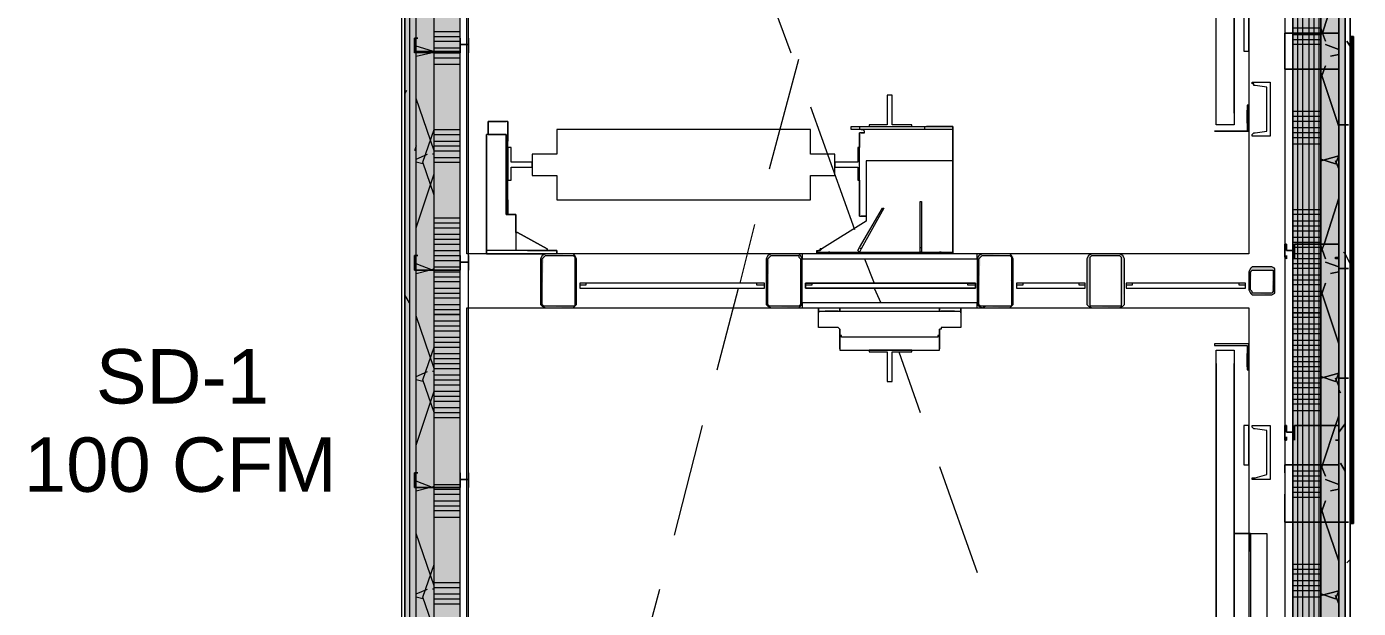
# Model space of a CAD drawing. Header units: metres. Extents: x 29 to 268, y -7 to 151.
# Drawn here: x 56.523 to 60.254, y 27.35 to 28.981 of the extents above; entities that cross this region are included whole.
import ezdxf

# ---------------------------------------------------------------- set-up
doc = ezdxf.new("R2010")
doc.units = ezdxf.units.M
doc.layers.add('PDF2_Geometry', color=7, linetype='Continuous', true_color=0xaaaaaa)
doc.layers.add('PDF2_Solid Fills', color=7, linetype='Continuous', true_color=0xffffff)
doc.layers.add('PDF2_Text', color=7, linetype='Continuous')
doc.styles.add('PDF Helvetica', font='')
doc.styles.get('PDF Helvetica').set_extended_font_data('Helvetica')

msp = doc.modelspace()

# ---------------------------------------------------------------- hatches: boundary and pattern name
at = {"layer": 'PDF2_Solid Fills', "lineweight": 0, "transparency": 33554559}
msp.add_hatch(color=256, dxfattribs=at).paths.add_polyline_path([(60.2038, 31.6712), (60.1992, 31.5704), (60.1992, 25.1674), (60.2175, 25.1674), (60.2175, 33.8987), (60.1992, 33.8987), (60.1992, 31.6712)])
msp.add_hatch(color=256, dxfattribs=at).paths.add_polyline_path([(60.2038, 31.6712), (60.1992, 31.5704), (60.1992, 25.1674), (60.2175, 25.1674), (60.2175, 33.8987), (60.1992, 33.8987), (60.1992, 31.6712)])
h = msp.add_hatch(color=256, dxfattribs=at)
h.paths.add_polyline_path([(60.1488, 26.2537), (60.1992, 26.2537), (60.1992, 33.8483), (60.1488, 33.8483)])
h.paths.add_polyline_path([(60.1992, 26.2491), (60.1488, 26.2491), (60.1488, 25.1812), (60.1992, 25.1812)])
h = msp.add_hatch(color=256, dxfattribs=at)
h.paths.add_polyline_path([(60.1488, 26.2537), (60.1992, 26.2537), (60.1992, 33.8483), (60.1488, 33.8483)])
h.paths.add_polyline_path([(60.1992, 26.2491), (60.1488, 26.2491), (60.1488, 25.1812), (60.1992, 25.1812)])
h = msp.add_hatch(color=256, dxfattribs=at)
h.paths.add_polyline_path([(60.0709, 30.507), (60.0755, 30.507), (60.0755, 30.31), (60.1488, 30.31), (60.1488, 33.775), (60.0709, 33.775), (60.0709, 33.7475), (60.0755, 33.7475), (60.0709, 33.1241)])
h.paths.add_polyline_path([(60.1488, 26.35), (60.0709, 26.35), (60.0709, 26.2537), (60.1488, 26.2537)])
h.paths.add_polyline_path([(60.1488, 26.2491), (60.0709, 26.2491), (60.0709, 25.2317), (60.1488, 25.2317)])
h.paths.add_polyline_path([(60.0709, 26.3545), (60.1488, 26.3545), (60.1488, 30.3054), (60.0709, 30.3054), (60.0709, 28.8616), (60.0755, 28.8616), (60.0709, 27.7524)])
h = msp.add_hatch(color=256, dxfattribs=at)
h.paths.add_polyline_path([(60.0709, 30.31), (60.1488, 30.31), (60.1488, 33.775), (60.0709, 33.775), (60.0709, 33.7475), (60.0755, 33.7475), (60.0709, 33.1241)])
h.paths.add_polyline_path([(60.1488, 26.2491), (60.0709, 26.2491), (60.0709, 25.2317), (60.1488, 25.2317)])
h.paths.add_polyline_path([(60.1488, 26.35), (60.0709, 26.35), (60.0709, 26.2537), (60.1488, 26.2537)])
h.paths.add_polyline_path([(60.1488, 30.3054), (60.0709, 30.3054), (60.0709, 26.3545), (60.1488, 26.3545)])
h = msp.add_hatch(color=256, dxfattribs=at)
h.paths.add_polyline_path([(57.6646, 25.3186), (57.7379, 25.3186), (57.7379, 30.9883), (57.6646, 30.9883)])
h.paths.add_polyline_path([(57.7379, 25.3141), (57.6646, 25.3141), (57.6646, 25.3049), (57.7379, 25.3049)])
h = msp.add_hatch(color=256, dxfattribs=at)
h.paths.add_polyline_path([(57.6141, 29.5216), (57.6645, 29.5216), (57.6645, 30.915), (57.6141, 30.915)])
h.paths.add_polyline_path([(57.6645, 25.3141), (57.6141, 25.3141), (57.6141, 25.2316), (57.6645, 25.2316)])
h.paths.add_polyline_path([(57.6141, 25.3186), (57.6645, 25.3186), (57.6645, 28.9074), (57.6141, 28.9074)])
h.paths.add_polyline_path([(57.6141, 28.912), (57.6645, 28.912), (57.6645, 29.517), (57.6141, 29.517)])
h = msp.add_hatch(color=256, dxfattribs=at)
h.paths.add_polyline_path([(57.6141, 27.2437), (57.6141, 30.8646), (57.5959, 30.8646), (57.5959, 27.2437)])
h.paths.add_polyline_path([(57.6095, 27.12), (57.5959, 27.12), (57.5959, 25.3049), (57.6141, 25.3049), (57.6141, 27.0787), (57.6095, 27.0787)])
h = msp.add_hatch(color=256, dxfattribs=at)
h.paths.add_polyline_path([(57.5821, 27.262), (57.5958, 27.262), (57.5958, 30.8462), (57.5821, 30.8462)])
h.paths.add_polyline_path([(57.5958, 27.12), (57.5821, 27.12), (57.5821, 25.3049), (57.5958, 25.3049)])
h = msp.add_hatch(color=256, dxfattribs=at)
h.paths.add_polyline_path([(57.9671, 28.2016), (57.9717, 28.197), (57.9717, 28.2016)])
h.paths.add_polyline_path([(58.0587, 28.3391), (58.0587, 28.2016), (58.0633, 28.3391)])
h.paths.add_polyline_path([(57.9763, 28.197), (58.0541, 28.1924), (58.0541, 28.197)])
h.paths.add_polyline_path([(57.9717, 28.3391), (58.0587, 28.3437), (57.9671, 28.3437), (57.9625, 28.3345), (57.9625, 28.2016), (57.9671, 28.2062)])
h = msp.add_hatch(color=256, dxfattribs=at)
h.paths.add_polyline_path([(58.6087, 28.197), (58.6867, 28.1924), (58.6867, 28.197)])
h.paths.add_polyline_path([(58.5996, 28.2016), (58.6041, 28.197), (58.6041, 28.2016)])
h.paths.add_polyline_path([(58.6913, 28.2016), (58.6867, 28.2016), (58.6913, 28.197)])
h.paths.add_polyline_path([(58.595, 28.2016), (58.5996, 28.2062), (58.6041, 28.3391), (58.6867, 28.3391), (58.6913, 28.3345), (58.6913, 28.2016), (58.6958, 28.3373), (58.6958, 28.3391), (58.6913, 28.3437), (58.5996, 28.3437), (58.595, 28.3345)])
h = msp.add_hatch(color=256, dxfattribs=at)
h.paths.add_polyline_path([(59.1909, 28.2016), (59.1955, 28.197), (59.1955, 28.2016)])
h.paths.add_polyline_path([(59.2825, 28.3391), (59.2825, 28.2016), (59.2871, 28.3391)])
h.paths.add_polyline_path([(59.2, 28.197), (59.2779, 28.1924), (59.2779, 28.197)])
h.paths.add_polyline_path([(59.1955, 28.3391), (59.2825, 28.3437), (59.1909, 28.3437), (59.1863, 28.3345), (59.1863, 28.2016), (59.1909, 28.2062)])
h = msp.add_hatch(color=256, dxfattribs=at)
h.paths.add_polyline_path([(59.5071, 28.197), (59.585, 28.1924), (59.585, 28.197)])
h.paths.add_polyline_path([(59.5987, 28.3391), (59.5942, 28.3437), (59.4979, 28.3437), (59.4933, 28.3345), (59.4933, 28.2016), (59.4979, 28.2016), (59.5025, 28.197), (59.5025, 28.3391), (59.5896, 28.3391), (59.5896, 28.197), (59.5942, 28.2016)])
h = msp.add_hatch(color=256, dxfattribs=at)
h.paths.add_polyline_path([(59.9517, 28.2428), (59.9517, 28.2337), (59.9563, 28.2428)])
h.paths.add_polyline_path([(60.0113, 28.2383), (60.0204, 28.2337), (60.0204, 28.307), (59.9517, 28.307), (59.9471, 28.2978), (59.9471, 28.2428), (59.9517, 28.2474), (59.9563, 28.2978), (60.0159, 28.2978)])
h.paths.add_polyline_path([(59.9563, 28.2337), (60.011, 28.2291), (60.0113, 28.2291), (60.0113, 28.2337)])

# ---------------------------------------------------------------- linework, layer by layer
at = {"layer": 'PDF2_Geometry', "lineweight": 0}
for points in [[(60.2313, 33.7475), (60.2313, 33.9125), (60.2313, 33.9308), (56.7525, 33.9308), (56.7525, 33.9125), (56.7525, 33.8667), (56.7525, 33.7613), (56.3171, 33.7613), (56.7525, 33.7613), (56.7525, 33.7475), (56.3171, 33.7475), (56.7525, 33.7475), (56.7525, 33.9125), (56.7525, 33.9308), (56.7525, 33.9125), (56.7525, 33.7475), (56.7525, 31.0158), (56.7525, 30.8462), (56.7525, 30.8325), (56.7525, 33.6054), (56.7525, 30.8325), (56.7433, 30.8233), (57.5729, 30.8233), (57.5729, 27.2758)], [(60.2175, 33.8987), (60.2175, 25.1674), (60.1992, 25.1674), (60.1992, 28.8616), (60.1992, 25.1812), (60.1488, 25.1812), (60.1488, 25.6578), (60.1488, 26.2491)], [(60.0433, 33.7475), (60.0479, 33.7475), (60.0479, 25.3324), (57.7609, 25.3324), (57.7609, 31.0158), (57.7379, 31.0158), (57.5821, 31.0158), (56.9358, 31.0158), (56.9358, 33.7475)], [(57.5959, 25.1674), (57.6141, 25.1674), (60.0479, 25.1674), (60.1992, 25.1674), (60.2175, 25.1674), (60.2175, 33.7475)], [(60.0479, 33.7475), (60.0479, 25.3324), (57.7609, 25.3324), (57.7379, 25.3324), (57.7379, 25.3186), (57.7379, 25.3324), (57.7379, 30.9883)], [(60.4559, 25.6258), (60.4559, 26.0291), (60.4559, 26.0382), (60.3642, 26.0382), (60.3551, 26.0382), (60.3551, 25.9328), (60.3642, 25.9328), (60.3642, 25.9191), (60.2313, 25.9191), (60.2313, 25.1491), (60.2359, 25.1491), (60.2359, 25.9191), (60.2359, 25.1491), (60.2404, 25.1491), (60.2313, 25.1491), (60.2313, 33.7475)], [(60.1992, 28.9396), (60.1992, 30.2046), (60.1992, 30.507), (60.1992, 31.5704), (60.1992, 31.6712), (60.1992, 33.0233)], [(60.0709, 26.2491), (60.0709, 25.2316), (60.1488, 25.2316), (60.1488, 25.6578), (60.1488, 26.2491), (60.1488, 25.6578), (60.1488, 25.2316), (60.0709, 25.2316), (60.0479, 25.2316), (57.6646, 25.2316), (57.6646, 25.3049), (57.6646, 25.3186), (57.6646, 25.3324), (57.6646, 30.915), (57.6141, 30.915), (57.6095, 30.915), (57.5821, 30.915), (56.835, 30.915), (56.835, 30.9883), (56.835, 31.0112)], [(57.5959, 30.8462), (57.5959, 27.262), (57.5821, 27.262), (56.7708, 27.262), (56.6196, 27.262), (56.6058, 27.262), (56.6058, 25.3324), (56.6058, 25.1812), (56.6058, 25.1674), (57.5821, 25.1674)], [(60.1488, 30.4704), (60.1488, 30.3054), (60.1488, 30.2046), (60.1488, 29.4942), (60.1488, 28.9624), (60.1488, 28.8616), (60.1488, 28.3712), (60.1488, 27.8624), (60.1488, 27.7524), (60.1488, 27.592), (60.1488, 26.8816), (60.1488, 26.3545)], [(60.0709, 30.3054), (60.0709, 30.2046), (60.0709, 28.9624), (60.0709, 28.8616), (60.0709, 27.7524), (60.0709, 27.592), (60.0709, 26.3545)], [(59.9059, 28.7379), (59.9059, 29.2146), (59.9059, 29.5308), (59.9059, 30.0946), (59.9059, 29.5308), (59.9059, 28.7058), (59.8555, 28.7058), (59.8555, 29.5308), (59.8555, 29.2146)], [(57.6141, 28.912), (57.6141, 29.517)], [(59.8555, 28.7379), (59.8555, 29.5308), (59.8555, 29.2329), (59.8555, 29.5308), (59.8555, 29.2283)], [(58.5537, 29.2054), (58.6637, 28.9074)], [(59.9471, 29.0266), (59.9471, 28.912), (59.9471, 29.0266), (59.9425, 29.0266), (59.9333, 29.0266), (59.9333, 28.912), (59.9425, 28.912), (59.9471, 28.912)], [(59.9471, 29.0037), (59.9471, 29.0083), (59.9471, 29.0037), (59.9471, 28.9716), (59.9471, 28.967), (59.9471, 28.9716)], [(59.9471, 28.9533), (59.9471, 28.9579), (59.9471, 28.9533), (59.9471, 28.9212)], [(60.0938, 28.9624), (60.0938, 28.9624)], [(57.6187, 28.9487), (57.6187, 28.9487)], [(57.7379, 28.9487), (57.7379, 28.9487)], [(57.7609, 28.9487), (57.7609, 28.9487)], [(57.7609, 28.9487), (57.7609, 28.9487)], [(57.7609, 28.9442), (57.7609, 28.9442)], [(57.7609, 28.9304), (57.7609, 28.9304)], [(57.7609, 28.9304), (57.7609, 28.9304)], [(60.1992, 28.9396), (60.1992, 28.9396)], [(60.1992, 28.9396), (60.1992, 28.8616)], [(60.1992, 28.9396), (60.1992, 28.9396)], [(60.1992, 28.8616), (60.1992, 28.9396)], [(60.2313, 28.9533), (60.2359, 28.9533)], [(60.2313, 28.9533), (60.2404, 28.9533), (60.2359, 28.9533)], [(60.2313, 27.5874), (60.2313, 28.9533)], [(60.2313, 28.9533), (60.2313, 27.5874)], [(57.6095, 28.912), (57.6095, 28.912)], [(57.6141, 27.2437), (57.6141, 27.6883), (57.6141, 28.2978), (57.6141, 28.9074)], [(57.7379, 28.912), (57.7379, 28.912)], [(57.7609, 28.912), (57.7609, 28.9074), (57.7609, 28.912)], [(57.7609, 28.912), (57.7609, 28.912)], [(58.6041, 28.582), (58.6867, 28.8891)], [(60.0479, 28.9166), (60.0479, 28.9166)], [(60.0479, 28.8845), (60.0479, 28.8845)], [(60.0479, 28.8845), (60.0479, 28.8616)], [(60.0479, 28.8845), (60.0479, 28.8845)], [(60.0479, 28.8616), (60.0479, 28.8845)], [(60.1992, 28.8616), (60.0479, 28.8616)], [(60.0479, 28.8616), (60.1992, 28.8616)], [(60.1992, 28.8616), (60.1992, 25.1812)], [(58.7187, 28.7562), (58.8425, 28.4124)], [(57.8937, 28.4033), (57.8937, 28.4537), (57.8709, 28.4537), (57.8709, 28.715), (57.8663, 28.715), (57.8617, 28.715), (57.8571, 28.715), (57.8159, 28.715), (57.8159, 28.6783), (57.8159, 28.715), (57.8571, 28.715), (57.8617, 28.715), (57.8663, 28.715)], [(57.8709, 28.715), (57.8709, 28.66)], [(58.87, 28.6829), (58.87, 28.6874), (58.8654, 28.692), (58.8609, 28.692), (58.8563, 28.692), (58.8333, 28.692), (58.8333, 28.7012), (58.8563, 28.7012), (58.8563, 28.692)], [(59.0396, 28.692), (59.0396, 28.7012), (59.1175, 28.7012), (59.1175, 28.6966), (59.1175, 28.6874), (59.1175, 28.4491), (59.1175, 28.6874), (59.1175, 28.692), (59.1037, 28.692), (59.0442, 28.692), (58.9846, 28.692), (58.925, 28.692), (58.8609, 28.692), (58.8654, 28.692), (58.87, 28.6874)], [(57.9259, 28.3528), (57.9809, 28.3528), (57.9809, 28.3574), (57.8983, 28.4033), (57.8937, 28.4033), (57.8983, 28.4033), (57.9809, 28.3574), (57.9809, 28.3528), (58.0083, 28.3528), (58.0083, 28.3437), (58.0083, 28.3528), (57.8113, 28.3528), (57.8113, 28.6783), (57.8113, 28.3528), (57.8113, 28.3437), (57.9763, 28.3437)], [(57.8159, 28.6783), (57.8204, 28.6783), (57.825, 28.6783), (57.8663, 28.6783), (57.825, 28.6783), (57.8204, 28.6783), (57.8159, 28.6783), (57.8113, 28.6783)], [(57.8709, 28.495), (57.8709, 28.4537), (57.8937, 28.4537), (57.8663, 28.4537), (57.8663, 28.6783), (57.8663, 28.4537), (57.8937, 28.4537), (57.8937, 28.4033), (57.8937, 28.4537), (57.8937, 28.3528), (57.8525, 28.3528), (57.8296, 28.3528), (57.825, 28.3528)], [(58.8609, 28.6829), (58.8654, 28.6829), (58.87, 28.6829), (58.8654, 28.6829), (58.8609, 28.6829), (58.8563, 28.6829)], [(59.1175, 28.6049), (58.8746, 28.6049), (58.8746, 28.4354), (58.7509, 28.3574), (58.7463, 28.3528), (58.7417, 28.3528), (58.7371, 28.3483), (58.7371, 28.3528), (58.7417, 28.3528), (58.7463, 28.3528), (58.7463, 28.3574), (58.7509, 28.3574), (58.7463, 28.3528), (58.7417, 28.3528), (58.7371, 28.3483), (58.7371, 28.3437), (58.6959, 28.3437), (58.6959, 28.3299), (59.1863, 28.3299), (59.1863, 28.3437), (59.1175, 28.3437), (59.1175, 28.3483), (59.1175, 28.3528), (59.1175, 28.3574)], [(58.8563, 28.4491), (58.8563, 28.55), (58.8563, 28.4491), (58.8609, 28.4491), (58.8654, 28.4491), (58.87, 28.4491), (58.8746, 28.4491), (58.8746, 28.4354), (58.7509, 28.3574), (58.7463, 28.3574), (58.7463, 28.3528), (58.7417, 28.3528)], [(58.8746, 28.4491), (58.87, 28.4491), (58.8654, 28.4491), (58.8609, 28.4491)], [(58.5217, 28.2612), (58.5629, 28.4262)], [(58.8563, 28.362), (58.8609, 28.3574)], [(59.0259, 28.362), (59.0305, 28.362)], [(60.0755, 28.3712), (60.0755, 28.3712)], [(60.0755, 28.3712), (60.0755, 28.3712)], [(60.1992, 28.3712), (60.1992, 28.3712)], [(60.1992, 28.3712), (60.1992, 28.3712)], [(57.6187, 28.3391), (57.6187, 28.3391)], [(57.7379, 28.3391), (57.7379, 28.3391)], [(57.7609, 28.3391), (57.7609, 28.3391)], [(57.7609, 28.3391), (57.7609, 28.3391)], [(57.7609, 28.3345), (57.7609, 28.3345)], [(58.0083, 28.3437), (57.8113, 28.3437), (57.8113, 28.3528)], [(57.8204, 28.3528), (57.8159, 28.3528)], [(57.8296, 28.3528), (57.8296, 28.3528)], [(57.8296, 28.3437), (57.8296, 28.3437)], [(57.8296, 28.3437), (57.8296, 28.3437)], [(57.8525, 28.3528), (57.8525, 28.3528)], [(57.8525, 28.3437), (57.8525, 28.3437)], [(57.8525, 28.3437), (57.8525, 28.3437)], [(57.8983, 28.3437), (57.8937, 28.3437), (57.8983, 28.3437)], [(57.8983, 28.3437), (57.8937, 28.3437), (57.8983, 28.3437)], [(57.9487, 28.3437), (57.9441, 28.3437), (57.9487, 28.3437)], [(57.9487, 28.3437), (57.9441, 28.3437), (57.9487, 28.3437)], [(58.7737, 28.3483), (58.7691, 28.3483), (58.7737, 28.3483), (58.815, 28.3483)], [(58.815, 28.3483), (58.815, 28.3483)], [(58.87, 28.3299), (58.8975, 28.2612)], [(59.0855, 28.3483), (59.0809, 28.3483), (59.0855, 28.3483)], [(60.0525, 28.3528), (60.0525, 28.3528)], [(60.0525, 28.3528), (60.0525, 28.3528)], [(60.0525, 28.3391), (60.0525, 28.3391)], [(60.0755, 28.3299), (60.0755, 28.3299)], [(60.1992, 28.3345), (60.1992, 28.3345)], [(57.7609, 28.3208), (57.7609, 28.3208)], [(57.7609, 28.3208), (57.7609, 28.3208)], [(57.7609, 28.3024), (57.7609, 28.2978), (57.7609, 28.3024)], [(57.7609, 28.3024), (57.7609, 28.3024)], [(58.4575, 28.0183), (58.5171, 28.2474)], [(58.7233, 28.2612), (58.7233, 28.2612)], [(58.7233, 28.2612), (58.7233, 28.2612)], [(58.8975, 28.2474), (58.9159, 28.2062)], [(59.1587, 28.2612), (59.1587, 28.2612)], [(59.1587, 28.2612), (59.1587, 28.2612)], [(59.2825, 28.2704), (59.2871, 28.2796)], [(59.1863, 28.2062), (58.6959, 28.2062)], [(58.6959, 28.2016), (58.6959, 28.1924), (58.7509, 28.1924), (58.7921, 28.1924), (58.8105, 28.1924), (59.0717, 28.1924), (59.09, 28.1924), (59.1359, 28.1924), (59.1863, 28.1924), (59.1863, 28.2016)], [(58.7921, 28.1374), (58.7509, 28.1374), (58.7463, 28.1374), (58.7417, 28.1374), (58.7417, 28.142), (58.7417, 28.1466), (58.7417, 28.1787), (58.7417, 28.1833), (58.7417, 28.1878), (58.7417, 28.1924), (58.7417, 28.1833), (58.7417, 28.1924), (58.7417, 28.1878), (58.7417, 28.1833), (58.7417, 28.1787)], [(58.7875, 28.1833), (58.7921, 28.1833), (58.7967, 28.1833), (58.7921, 28.1833), (58.7875, 28.1833), (58.7646, 28.1833), (58.76, 28.1833), (58.7646, 28.1833)], [(59.1175, 28.1833), (59.1221, 28.1833), (59.1175, 28.1833), (59.0946, 28.1833), (59.09, 28.1833), (59.0855, 28.1833), (59.09, 28.1833), (59.0946, 28.1833)], [(59.1404, 28.1787), (59.1404, 28.1833), (59.1404, 28.1878), (59.1404, 28.1924), (59.1404, 28.1833), (59.1404, 28.1924), (59.1404, 28.1878), (59.1404, 28.1833), (59.1404, 28.1787), (59.1404, 28.1466), (59.1404, 28.142), (59.1404, 28.1374), (59.1359, 28.1374), (59.09, 28.1374)], [(59.2, 28.1924), (59.2092, 28.197)], [(58.8013, 28.1328), (58.8013, 28.1283), (58.8013, 28.1191)], [(58.8013, 28.0778), (58.8013, 28.0824), (58.8013, 28.087), (58.8013, 28.1283), (58.8013, 28.087), (58.8013, 28.0824), (58.8013, 28.0778), (58.8013, 28.0733), (59.0809, 28.0733), (59.0809, 28.0778), (59.0809, 28.0824), (59.0809, 28.087), (59.0809, 28.1283), (59.0809, 28.087), (59.0809, 28.0824), (59.0809, 28.0778)], [(59.0809, 28.1191), (59.0809, 28.1283), (59.0809, 28.1328)], [(58.9663, 28.0687), (59.0259, 27.8991)], [(59.8555, 27.56), (59.8555, 27.2437), (59.8555, 28.0733), (59.9059, 28.0733), (59.9059, 27.2483), (59.9059, 27.56), (59.9517, 27.56), (59.9517, 26.9778)], [(59.8555, 28.0366), (59.8555, 27.2437), (59.8555, 27.5462)], [(59.9517, 27.5095), (59.9517, 27.56), (59.9059, 27.56), (59.9059, 28.0366)], [(58.3383, 27.5554), (58.4163, 27.8624)], [(59.9471, 27.8624), (59.9471, 27.7524), (59.9471, 27.8624), (59.9425, 27.8624), (59.9333, 27.8624), (59.9333, 27.7524), (59.9425, 27.7524), (59.9471, 27.7524)], [(59.9471, 27.8533), (59.9471, 27.8578), (59.9471, 27.8533), (59.9471, 27.8212), (59.9471, 27.8166), (59.9471, 27.8212)], [(60.0525, 27.8441), (60.0525, 27.8441)], [(60.0525, 27.8441), (60.0525, 27.8441)], [(60.0755, 27.8624), (60.0755, 27.8624)], [(60.0755, 27.8624), (60.0755, 27.8624)], [(60.1992, 27.8624), (60.1992, 27.8624)], [(60.1992, 27.8624), (60.1992, 27.8624)], [(59.9471, 27.8028), (59.9471, 27.8074), (59.9471, 27.8028), (59.9471, 27.7708), (59.9471, 27.7662), (59.9471, 27.7708)], [(60.0525, 27.8304), (60.0525, 27.8304)], [(60.0755, 27.8212), (60.0755, 27.8212)], [(60.1901, 27.8212), (60.1901, 27.8212)], [(57.6187, 27.7296), (57.6187, 27.7296)], [(57.7379, 27.7296), (57.7379, 27.7296)], [(57.7609, 27.7296), (57.7609, 27.7296)], [(57.7609, 27.7296), (57.7609, 27.7296)], [(57.7609, 27.725), (57.7609, 27.725)], [(59.0809, 27.7478), (59.1863, 27.45)], [(57.6921, 27.6883), (57.6921, 27.6883)], [(57.7609, 27.6928), (57.7609, 27.6928)], [(57.7609, 27.6883), (57.7609, 27.6883)], [(60.1992, 27.6791), (60.1992, 27.6791)], [(60.1121, 27.592), (60.1121, 27.592)], [(60.2359, 27.5874), (60.2404, 27.5874), (60.2313, 27.5874)], [(60.2359, 27.5874), (60.2313, 27.5874)], [(59.9517, 27.56), (59.9975, 27.56), (59.9975, 26.9778)], [(58.2146, 27.097), (58.2971, 27.4041)]]:
    msp.add_lwpolyline(points, dxfattribs=at)
for points in [[(56.7525, 30.8325), (57.5821, 30.8325), (57.5821, 27.2758), (56.7708, 27.2758), (56.5875, 27.2758), (56.5875, 25.3324), (56.5875, 25.1491), (57.5821, 25.1491), (60.0479, 25.1491), (60.2313, 25.1491), (60.2313, 33.7475), (60.2313, 33.9308), (56.7525, 33.9308), (56.7525, 33.7475), (56.7525, 31.0158)], [(60.2313, 25.1491), (60.2313, 33.9125), (60.2175, 33.9125), (60.2175, 25.1491), (60.2313, 25.1491), (60.2313, 33.9308)], [(57.5729, 30.8233), (57.5821, 30.8325), (57.5821, 27.2758), (57.5821, 30.8325), (56.7525, 30.8325), (57.5821, 30.8325), (56.7525, 30.8325), (56.7433, 30.8233), (56.7433, 33.7475), (56.7433, 30.8233)], [(60.1992, 28.9396), (60.1992, 30.2046), (60.1992, 30.507), (60.1992, 31.5704), (60.1992, 31.6712), (60.1992, 33.0233), (60.1992, 31.6712), (60.1992, 31.5704), (60.1992, 30.507), (60.1992, 30.2046)], [(59.9471, 31.0433), (59.9471, 28.3437), (57.7563, 28.3437), (57.7563, 31.0433), (59.9471, 31.0433), (59.9471, 28.3437), (57.7563, 28.3437), (57.7563, 31.0433)], [(60.1488, 30.4704), (60.1488, 30.3054), (60.1488, 30.2046), (60.1488, 29.4942), (60.1488, 28.9624), (60.1488, 28.8616), (60.1488, 28.3712), (60.1488, 27.8624), (60.1488, 27.7524), (60.1488, 27.592), (60.1488, 26.8816), (60.1488, 26.3545), (60.1488, 26.8816), (60.1488, 27.592), (60.1488, 27.7524), (60.1488, 27.8624), (60.1488, 28.3712), (60.1488, 28.8616), (60.1488, 28.9624), (60.1488, 29.4942), (60.1488, 30.2046), (60.1488, 30.3054)], [(60.0709, 30.3054), (60.0709, 30.2046), (60.0709, 28.9624), (60.0709, 28.8616), (60.0709, 27.7524), (60.0709, 27.592), (60.0709, 26.3545), (60.0709, 27.592), (60.0709, 27.7524), (60.0709, 28.8616), (60.0709, 28.9624), (60.0709, 30.2046)], [(60.0479, 28.9624), (60.0479, 28.8845), (60.0479, 28.9624), (60.1992, 28.9624)], [(60.1992, 28.9396), (60.1992, 28.9624)], [(57.7379, 28.9304), (57.7609, 28.9304), (57.7609, 28.912), (57.7609, 28.9487), (57.7609, 28.9442), (57.7609, 28.9487), (57.7609, 28.912), (57.7609, 28.9304), (57.7379, 28.9304), (57.7379, 28.912), (57.7379, 28.9074), (57.6095, 28.9074), (57.6095, 28.912), (57.6095, 28.9487), (57.6141, 28.9487), (57.6187, 28.9487), (57.6141, 28.9487), (57.6095, 28.9487), (57.6095, 28.912), (57.7379, 28.912), (57.7379, 28.9487)], [(60.2359, 28.9533), (60.2313, 28.9533), (60.2313, 27.5874), (60.2404, 27.5874), (60.2359, 27.5874)], [(60.2359, 28.9533), (60.2359, 27.5874), (60.2313, 27.5874), (60.2313, 28.9533), (60.2404, 28.9533)], [(60.2313, 27.5874), (60.2313, 28.9533)], [(60.2404, 27.5874), (60.2404, 28.9533)], [(60.2404, 27.5874), (60.2404, 28.9533)], [(59.9563, 28.6737), (59.9563, 28.6783), (59.9609, 28.6829), (59.9654, 28.6829), (59.9975, 28.6874), (59.9975, 28.8112), (59.9654, 28.8158), (59.9609, 28.8158), (59.9609, 28.8204), (59.9563, 28.8204), (59.9563, 28.825), (60.0067, 28.825), (60.0067, 28.6737)], [(58.9479, 28.7883), (58.9342, 28.7883), (58.9342, 28.7058), (58.8837, 28.7058), (58.8837, 28.7012), (59.0029, 28.7012), (59.0029, 28.7058), (58.9479, 28.7058)], [(59.8509, 28.6874), (59.9471, 28.6874), (59.9471, 28.7608), (59.9425, 28.7608), (59.9425, 28.6874)], [(59.9425, 28.747), (59.9425, 28.7104)], [(59.9425, 28.747), (59.9425, 28.7104)], [(59.9471, 28.7104), (59.9471, 28.747)], [(59.9471, 28.7104), (59.9471, 28.747)], [(57.8709, 28.66), (57.8709, 28.715)], [(59.1175, 28.7012), (59.1175, 28.6966), (59.1175, 28.6874), (59.1175, 28.692), (59.1175, 28.7012), (59.1175, 28.692), (59.0396, 28.692), (58.8563, 28.692), (58.8333, 28.692), (58.8333, 28.7012), (58.8563, 28.7012), (59.0396, 28.7012), (59.1175, 28.7012), (59.1037, 28.7012), (59.0442, 28.7012), (59.1037, 28.7012)], [(58.7187, 28.6233), (58.7187, 28.692), (58.0083, 28.692), (58.0083, 28.6233), (57.9396, 28.6233), (57.9396, 28.5637), (58.0083, 28.5637), (58.0083, 28.495), (58.7187, 28.495), (58.7187, 28.5637), (58.7875, 28.5637), (58.7875, 28.6233)], [(58.8563, 28.6416), (58.8563, 28.6829)], [(57.9396, 28.6004), (57.88, 28.6004), (57.88, 28.6416), (57.8709, 28.6416), (57.8709, 28.55), (57.88, 28.55), (57.88, 28.5866), (57.9396, 28.5866)], [(58.7875, 28.5866), (58.8517, 28.5866), (58.8517, 28.55), (58.8563, 28.55), (58.8563, 28.6416), (58.8517, 28.6416), (58.8517, 28.6004), (58.7875, 28.6004)], [(58.7371, 28.3483), (59.1175, 28.3483), (59.1175, 28.3528), (59.1175, 28.3574), (59.1175, 28.6049), (59.1175, 28.3574), (59.1175, 28.3528), (59.1175, 28.3483), (59.1175, 28.3437), (58.7371, 28.3437)], [(57.8709, 28.4537), (57.8709, 28.495)], [(58.8563, 28.3483), (58.8517, 28.3528), (58.8563, 28.362), (58.9205, 28.472), (58.925, 28.472), (58.8609, 28.3574)], [(59.0305, 28.3483), (59.0259, 28.3483), (59.0259, 28.362), (59.0259, 28.4904), (59.0305, 28.4904), (59.0305, 28.362)], [(57.8983, 28.4033), (57.8937, 28.4033), (57.8983, 28.4033), (57.9809, 28.3574), (57.9809, 28.3528), (57.9809, 28.3574)], [(60.0755, 28.3528), (60.0525, 28.3528), (60.0525, 28.3712), (60.0479, 28.3712), (60.0479, 28.3345), (60.0525, 28.3345), (60.0525, 28.3391), (60.0525, 28.3345), (60.0525, 28.3299), (60.0479, 28.3345), (60.0479, 28.3712), (60.0525, 28.3712), (60.0525, 28.3528), (60.0755, 28.3528), (60.0755, 28.3712), (60.1992, 28.3712), (60.1992, 28.3345), (60.1992, 28.3299), (60.1901, 28.3299), (60.1901, 28.3345), (60.1992, 28.3345), (60.1992, 28.3712), (60.0755, 28.3712), (60.0755, 28.3299)], [(57.7379, 28.3208), (57.7609, 28.3208), (57.7609, 28.3024), (57.7609, 28.3391), (57.7609, 28.3345), (57.7609, 28.3391), (57.7609, 28.3024), (57.7609, 28.3208), (57.7379, 28.3208), (57.7379, 28.3024), (57.7379, 28.2978), (57.6095, 28.2978), (57.6095, 28.3024), (57.6095, 28.3391), (57.6141, 28.3391), (57.6187, 28.3391), (57.6141, 28.3391), (57.6095, 28.3391), (57.6095, 28.3024), (57.6095, 28.2978), (57.7379, 28.2978), (57.7379, 28.3024), (57.7379, 28.3391)], [(57.8525, 28.3437), (57.8296, 28.3437)], [(58.0633, 28.3299), (58.0587, 28.3391), (58.0541, 28.3437), (57.9763, 28.3437), (57.9671, 28.3391), (57.9625, 28.3299), (57.9625, 28.2016), (57.9671, 28.197), (57.9763, 28.1924), (58.0541, 28.1924), (58.0587, 28.197), (58.0633, 28.2016)], [(57.9763, 28.3391), (58.0541, 28.3391), (58.0587, 28.3345), (58.0587, 28.3299), (58.0587, 28.2016), (58.0587, 28.197), (58.0541, 28.197), (57.9763, 28.197), (57.9717, 28.197), (57.9671, 28.2016), (57.9671, 28.3299), (57.9717, 28.3345)], [(58.6959, 28.3299), (58.6913, 28.3391), (58.6867, 28.3437), (58.6087, 28.3437), (58.5996, 28.3391), (58.595, 28.3299), (58.595, 28.2016), (58.5996, 28.197), (58.6087, 28.1924), (58.6867, 28.1924), (58.6913, 28.197), (58.6959, 28.2016)], [(58.6087, 28.3391), (58.6867, 28.3391), (58.6867, 28.3345), (58.6913, 28.3299), (58.6913, 28.2016), (58.6867, 28.197), (58.6087, 28.197), (58.6041, 28.197), (58.5996, 28.2016), (58.5996, 28.3299), (58.6041, 28.3345)], [(59.1863, 28.3299), (59.1863, 28.3437), (58.6959, 28.3437), (58.6959, 28.3299)], [(59.2871, 28.3299), (59.2825, 28.3391), (59.2779, 28.3437), (59.2, 28.3437), (59.1909, 28.3391), (59.1863, 28.3299), (59.1863, 28.2016), (59.1909, 28.197), (59.2, 28.1924), (59.2779, 28.1924), (59.2825, 28.197), (59.2871, 28.2016)], [(59.2, 28.3391), (59.2779, 28.3391), (59.2825, 28.3345), (59.2825, 28.3299), (59.2825, 28.2016), (59.2825, 28.197), (59.2779, 28.197), (59.2, 28.197), (59.1955, 28.197), (59.1909, 28.2016), (59.1909, 28.3299), (59.1955, 28.3345)], [(59.5987, 28.3299), (59.5942, 28.3391), (59.585, 28.3437), (59.5071, 28.3437), (59.4979, 28.3391), (59.4933, 28.3299), (59.4933, 28.2016), (59.4979, 28.197), (59.5071, 28.1924), (59.585, 28.1924), (59.5942, 28.197), (59.5987, 28.2016)], [(59.5071, 28.3391), (59.585, 28.3391), (59.5896, 28.3345), (59.5896, 28.3299), (59.5896, 28.2016), (59.5896, 28.197), (59.585, 28.197), (59.5071, 28.197), (59.5025, 28.197), (59.5025, 28.2016), (59.5025, 28.3299), (59.5025, 28.3345)], [(59.9471, 28.2428), (59.9517, 28.2337), (59.9563, 28.2291), (60.0113, 28.2291), (60.0205, 28.2337), (60.0205, 28.2428), (60.0205, 28.2933), (60.0205, 28.3024), (60.0113, 28.307), (59.9563, 28.307), (59.9517, 28.3024), (59.9471, 28.2933)], [(60.0113, 28.2337), (59.9563, 28.2337), (59.9563, 28.2383), (59.9517, 28.2428), (59.9517, 28.2933), (59.9563, 28.2978), (60.0113, 28.2978), (60.0159, 28.2978), (60.0159, 28.2933), (60.0159, 28.2428), (60.0159, 28.2383)], [(58.0725, 28.2474), (58.5904, 28.2474), (58.5904, 28.2612), (58.0725, 28.2612)], [(58.0909, 28.2612), (58.0725, 28.2612), (58.0725, 28.2566), (58.0909, 28.2566)], [(58.5904, 28.2612), (58.5675, 28.2612), (58.5675, 28.2566), (58.5904, 28.2566)], [(58.705, 28.2474), (59.1817, 28.2474), (59.1817, 28.2612), (58.705, 28.2612)], [(58.705, 28.2474), (58.705, 28.2612), (59.1817, 28.2612), (59.1817, 28.2474)], [(58.705, 28.2474), (58.705, 28.2612), (59.1817, 28.2612), (59.1817, 28.2474)], [(58.705, 28.2612), (58.705, 28.2566), (58.705, 28.2612), (58.7233, 28.2612)], [(58.7233, 28.2612), (58.705, 28.2612), (58.705, 28.2566), (58.7233, 28.2566)], [(59.1817, 28.2566), (59.1817, 28.2612), (59.1587, 28.2612), (59.1817, 28.2612)], [(59.1817, 28.2612), (59.1587, 28.2612), (59.1587, 28.2566), (59.1817, 28.2566)], [(59.2963, 28.2474), (59.4887, 28.2474), (59.4887, 28.2612), (59.2963, 28.2612)], [(59.3146, 28.2612), (59.2963, 28.2612), (59.2963, 28.2566), (59.3146, 28.2566)], [(59.4887, 28.2612), (59.4705, 28.2612), (59.4705, 28.2566), (59.4887, 28.2566)], [(59.6033, 28.2474), (59.9379, 28.2474), (59.9379, 28.2612), (59.6033, 28.2612)], [(59.6217, 28.2612), (59.6033, 28.2612), (59.6033, 28.2566), (59.6217, 28.2566)], [(59.9379, 28.2612), (59.9196, 28.2612), (59.9196, 28.2566), (59.9379, 28.2566)], [(59.9471, 28.1924), (59.9471, 25.4928), (57.7563, 25.4928), (57.7563, 28.1924), (59.9471, 28.1924), (59.9471, 25.4928), (57.7563, 25.4928), (57.7563, 28.1924)], [(59.1863, 28.1924), (59.1863, 28.2062), (58.6959, 28.2062), (58.6959, 28.1924)], [(58.8105, 28.11), (58.8059, 28.11), (58.8059, 28.1146), (58.8013, 28.1146), (58.8013, 28.1191), (58.8013, 28.1283), (58.8013, 28.1328), (58.7967, 28.1374), (58.7921, 28.1374), (58.7509, 28.1374), (58.7463, 28.1374), (58.7417, 28.1374), (58.7417, 28.142), (58.7417, 28.1466), (58.7417, 28.1787), (58.7417, 28.1833), (58.7463, 28.1833), (58.7509, 28.1833), (58.7921, 28.1833), (58.7967, 28.1833), (58.8013, 28.1833), (58.8059, 28.1833), (58.8105, 28.1833), (59.0717, 28.1833), (59.0763, 28.1833), (59.0809, 28.1833), (59.0855, 28.1833), (59.09, 28.1833), (59.1359, 28.1833), (59.1404, 28.1833), (59.1404, 28.1787), (59.1404, 28.1466), (59.1404, 28.142), (59.1404, 28.1374), (59.1359, 28.1374), (59.09, 28.1374), (59.0855, 28.1374), (59.0855, 28.1328), (59.0809, 28.1328), (59.0809, 28.1283), (59.0809, 28.1191), (59.0809, 28.1146), (59.0763, 28.1146), (59.0763, 28.11), (59.0717, 28.11)], [(58.8013, 28.1833), (58.8013, 28.1924)], [(59.0809, 28.1924), (59.0809, 28.1833)], [(58.9342, 27.9862), (58.9479, 27.9862), (58.9479, 28.0687), (59.0029, 28.0687), (59.0029, 28.0733), (58.8837, 28.0733), (58.8837, 28.0687), (58.9342, 28.0687)], [(59.8509, 28.0916), (59.8509, 28.087), (59.9425, 28.087), (59.9425, 28.0183), (59.9471, 28.0183), (59.9471, 28.0916)], [(59.9425, 28.0641), (59.9425, 28.0274)], [(59.9425, 28.0641), (59.9425, 28.0274)], [(59.9471, 28.0274), (59.9471, 28.0641)], [(59.9471, 28.0274), (59.9471, 28.0641)], [(59.9563, 27.7112), (59.9563, 27.7158), (59.9609, 27.7158), (59.9654, 27.7158), (59.9975, 27.725), (59.9975, 27.8487), (59.9654, 27.8533), (59.9609, 27.8533), (59.9563, 27.8578), (59.9563, 27.8624), (60.0067, 27.8624), (60.0067, 27.7112)], [(60.0755, 27.8441), (60.0525, 27.8441), (60.0525, 27.8624), (60.0479, 27.8624), (60.0479, 27.8212), (60.0525, 27.8212), (60.0525, 27.8304), (60.0525, 27.8212), (60.0479, 27.8212), (60.0479, 27.8624), (60.0525, 27.8624), (60.0525, 27.8441), (60.0755, 27.8441), (60.0755, 27.8624), (60.1992, 27.8624), (60.1992, 27.8258), (60.1992, 27.8212), (60.1901, 27.8212), (60.1992, 27.8212), (60.1992, 27.8258), (60.1992, 27.8624), (60.0755, 27.8624), (60.0755, 27.8212)], [(57.7379, 27.7112), (57.7609, 27.7112), (57.7609, 27.7066), (57.7609, 27.6928), (57.7609, 27.7296), (57.7609, 27.725), (57.7609, 27.7296), (57.7609, 27.6883), (57.7609, 27.7066), (57.7609, 27.7112), (57.7379, 27.7112), (57.7379, 27.6928), (57.7379, 27.6883), (57.6095, 27.6883), (57.6095, 27.6928), (57.6095, 27.7296), (57.6141, 27.7296), (57.6187, 27.7296), (57.6141, 27.7296), (57.6095, 27.7296), (57.6095, 27.6928), (57.6095, 27.6883), (57.7379, 27.6883), (57.7379, 27.6928), (57.7379, 27.7296)], [(60.0479, 27.7524), (60.0479, 27.7296), (60.0479, 27.7524), (60.1992, 27.7524), (60.1992, 27.6791), (60.1992, 27.7524)], [(60.1992, 27.592), (60.1992, 27.6196), (60.1992, 27.592), (60.0479, 27.592), (60.0479, 27.67), (60.0479, 27.592)], [(59.8555, 27.5462), (59.8555, 27.2437)]]:
    msp.add_lwpolyline(points, close=True, dxfattribs=at)
at = {"layer": 'PDF2_Geometry', "color": 254, "lineweight": 0, "true_color": 0xeaeaea}
for points in [[(60.1305, 25.2316), (60.1305, 33.7475), (60.1305, 33.775), (60.1305, 33.8483)], [(60.1442, 26.3545), (60.1442, 27.592), (60.1442, 27.7524), (60.1442, 28.8616), (60.1442, 28.9624), (60.1442, 30.2046), (60.1442, 30.3054), (60.1442, 30.507), (60.1442, 31.5704), (60.1442, 31.6712), (60.1442, 33.0233), (60.1442, 33.1241), (60.1442, 33.7475), (60.1442, 33.775), (60.1442, 33.8483)], [(60.1167, 25.2316), (60.1167, 25.6578), (60.1167, 26.8816), (60.1167, 27.8624), (60.1167, 28.3712), (60.1167, 29.4942), (60.1167, 30.4704)], [(60.0846, 26.3545), (60.0846, 26.8816), (60.0846, 27.592), (60.0846, 27.7524), (60.0846, 27.8624), (60.0846, 28.3712), (60.0846, 28.8616), (60.0846, 28.9624), (60.0846, 29.4942), (60.0846, 30.2046), (60.0846, 30.3054)], [(60.0983, 26.3545), (60.0983, 26.8816), (60.0983, 27.592), (60.0983, 27.7524), (60.0983, 27.8624), (60.0983, 28.3712), (60.0983, 28.8616), (60.0983, 28.9624), (60.0983, 29.4942), (60.0983, 30.2046), (60.0983, 30.3054)], [(57.6646, 28.967), (57.7379, 28.967)], [(60.1488, 28.9762), (60.0709, 28.9762)], [(60.1488, 28.9579), (60.0709, 28.9579)], [(57.6646, 28.9533), (57.7379, 28.9533)], [(57.6646, 28.9396), (57.7379, 28.9396)], [(57.6646, 28.9212), (57.7379, 28.9212)], [(60.1488, 28.9442), (60.0709, 28.9442)], [(60.1488, 28.9304), (60.0709, 28.9304)], [(57.6646, 28.9074), (57.7379, 28.9074)], [(57.6646, 28.8937), (57.7379, 28.8937)], [(57.6646, 28.8754), (57.7379, 28.8754)], [(57.5867, 28.802), (57.5821, 28.7929)], [(60.1488, 28.7424), (60.0709, 28.7424)], [(60.1488, 28.7287), (60.0709, 28.7287)], [(60.1488, 28.715), (60.0709, 28.715)], [(60.1488, 28.6966), (60.0709, 28.6966)], [(57.6646, 28.692), (57.7379, 28.692)], [(57.6646, 28.6783), (57.7379, 28.6783)], [(57.6646, 28.66), (57.7379, 28.66)], [(60.1488, 28.6829), (60.0709, 28.6829)], [(60.1488, 28.6692), (60.0709, 28.6692)], [(57.6141, 28.6462), (57.6095, 28.6324)], [(57.6646, 28.6462), (57.7379, 28.6462)], [(57.6646, 28.6324), (57.7379, 28.6324)], [(60.1488, 28.6508), (60.0709, 28.6508)], [(57.5821, 28.6049), (57.5821, 28.6049)], [(57.6646, 28.6141), (57.7379, 28.6141)], [(57.6646, 28.6004), (57.7379, 28.6004)], [(57.6646, 28.4446), (57.7379, 28.4446)], [(60.1488, 28.4674), (60.0709, 28.4674)], [(60.1488, 28.4537), (60.0709, 28.4537)], [(60.1488, 28.4354), (60.0709, 28.4354)], [(57.6646, 28.4308), (57.7379, 28.4308)], [(57.6646, 28.417), (57.7379, 28.417)], [(57.6646, 28.3987), (57.7379, 28.3987)], [(60.1488, 28.4216), (60.0709, 28.4216)], [(60.1488, 28.4078), (60.0709, 28.4078)], [(57.6646, 28.385), (57.7379, 28.385)], [(57.6646, 28.3712), (57.7379, 28.3712)], [(60.1488, 28.3896), (60.0709, 28.3896)], [(60.1488, 28.3758), (60.0709, 28.3758)], [(60.1488, 28.362), (60.0755, 28.362)], [(57.6646, 28.3528), (57.7379, 28.3528)], [(57.6646, 28.3391), (57.7379, 28.3391)], [(57.6646, 28.3254), (57.7379, 28.3254)], [(60.1488, 28.3299), (60.0709, 28.3299)], [(60.1488, 28.3437), (60.0755, 28.3437)], [(57.6646, 28.307), (57.7379, 28.307)], [(57.6646, 28.2933), (57.7379, 28.2933)], [(60.1488, 28.3162), (60.0709, 28.3162)], [(60.1488, 28.3024), (60.0709, 28.3024)], [(57.6646, 28.2796), (57.7379, 28.2796)], [(57.6646, 28.2658), (57.7379, 28.2658)], [(57.6646, 28.2474), (57.7379, 28.2474)], [(60.1488, 28.2842), (60.0709, 28.2842)], [(60.1488, 28.2704), (60.0709, 28.2704)], [(60.1488, 28.2566), (60.0709, 28.2566)], [(57.5959, 28.2062), (57.5821, 28.2291)], [(57.6646, 28.2337), (57.7379, 28.2337)], [(57.6646, 28.22), (57.7379, 28.22)], [(60.1488, 28.2383), (60.0709, 28.2383)], [(60.1488, 28.2245), (60.0709, 28.2245)], [(60.1488, 28.2108), (60.0709, 28.2108)], [(57.5821, 28.2016), (57.5821, 28.2016)], [(57.6646, 28.2016), (57.7379, 28.2016)], [(57.6646, 28.1878), (57.7379, 28.1878)], [(60.1488, 28.1924), (60.0709, 28.1924)], [(57.6646, 28.1558), (57.7379, 28.1558)], [(57.6646, 28.142), (57.7379, 28.142)], [(60.1488, 28.165), (60.0709, 28.165)], [(60.1488, 28.1466), (60.0709, 28.1466)], [(57.6646, 28.1283), (57.7379, 28.1283)], [(57.6646, 28.11), (57.7379, 28.11)], [(60.1488, 28.1328), (60.0709, 28.1328)], [(60.1488, 28.1191), (60.0709, 28.1191)], [(60.1488, 28.1008), (60.0709, 28.1008)], [(57.6646, 28.0962), (57.7379, 28.0962)], [(57.6646, 28.0824), (57.7379, 28.0824)], [(57.6646, 28.0641), (57.7379, 28.0641)], [(60.1488, 28.087), (60.0709, 28.087)], [(60.1488, 28.0733), (60.0709, 28.0733)], [(57.6646, 28.0504), (57.7379, 28.0504)], [(57.6646, 28.0366), (57.7379, 28.0366)], [(60.1488, 28.0549), (60.0709, 28.0549)], [(60.1488, 28.0412), (60.0709, 28.0412)], [(60.1488, 28.0274), (60.0709, 28.0274)], [(57.6646, 28.0228), (57.7379, 28.0228)], [(57.6646, 28.0046), (57.7379, 28.0046)], [(57.6646, 27.9908), (57.7379, 27.9908)], [(60.1488, 28.0137), (60.0709, 28.0137)], [(60.1488, 27.9954), (60.0709, 27.9954)], [(57.6646, 27.977), (57.7379, 27.977)], [(57.6646, 27.9587), (57.7379, 27.9587)], [(60.1488, 27.9816), (60.0709, 27.9816)], [(60.1488, 27.9678), (60.0709, 27.9678)], [(60.1488, 27.9495), (60.0709, 27.9495)], [(57.6646, 27.945), (57.7379, 27.945)], [(57.6646, 27.9312), (57.7379, 27.9312)], [(57.6646, 27.9128), (57.7379, 27.9128)], [(60.1488, 27.9358), (60.0709, 27.9358)], [(60.1488, 27.922), (60.0709, 27.922)], [(57.5821, 27.8946), (57.5821, 27.8946)], [(57.6646, 27.8991), (57.7379, 27.8991)], [(57.6646, 27.8854), (57.7379, 27.8854)], [(60.1488, 27.9037), (60.0709, 27.9037)], [(60.1488, 27.7524), (60.0709, 27.7524)], [(60.1488, 27.7341), (60.0709, 27.7341)], [(57.6646, 27.6974), (57.7379, 27.6974)], [(60.1488, 27.7204), (60.0709, 27.7204)], [(60.1488, 27.7066), (60.0709, 27.7066)], [(60.1488, 27.6883), (60.0709, 27.6883)], [(57.6646, 27.6837), (57.7379, 27.6837)], [(57.6646, 27.67), (57.7379, 27.67)], [(57.6646, 27.6516), (57.7379, 27.6516)], [(60.1488, 27.6745), (60.0709, 27.6745)], [(60.1488, 27.6608), (60.0709, 27.6608)], [(57.6646, 27.6378), (57.7379, 27.6378)], [(57.6646, 27.6241), (57.7379, 27.6241)], [(57.6646, 27.6058), (57.7379, 27.6058)], [(57.5821, 27.4866), (57.5821, 27.4866)], [(60.1488, 27.4728), (60.0709, 27.4728)], [(60.1488, 27.4591), (60.0709, 27.4591)], [(60.1488, 27.4454), (60.0709, 27.4454)], [(60.1488, 27.427), (60.0709, 27.427)], [(57.6646, 27.4224), (57.7379, 27.4224)], [(57.6646, 27.4087), (57.7379, 27.4087)], [(57.6646, 27.3904), (57.7379, 27.3904)], [(60.1488, 27.4133), (60.0709, 27.4133)], [(60.1488, 27.3995), (60.0709, 27.3995)], [(57.6646, 27.3766), (57.7379, 27.3766)], [(57.6646, 27.3628), (57.7379, 27.3628)], [(60.1488, 27.3812), (60.0709, 27.3812)]]:
    msp.add_lwpolyline(points, dxfattribs=at)
at = {"layer": 'PDF2_Geometry', "color": 254, "lineweight": 0, "true_color": 0xdddddd}
for points in [[(60.1992, 29.1092), (60.1533, 28.9624), (60.1488, 28.9579), (60.1533, 28.9624)], [(60.1488, 28.9762), (60.1533, 28.9624), (60.1625, 28.9396), (60.1533, 28.9624)], [(60.1625, 28.9304), (60.1992, 28.9166)], [(60.1992, 28.9029), (60.1763, 28.8983)], [(60.1625, 28.8708), (60.1579, 28.8616), (60.1488, 28.8342), (60.1579, 28.8616)], [(60.1488, 28.8524), (60.1992, 28.7012)], [(60.1992, 28.6187), (60.1488, 28.6049), (60.1992, 28.6187), (60.1901, 28.5958), (60.1488, 28.6095), (60.1901, 28.5958)], [(60.1901, 28.6049), (60.1992, 28.582)], [(60.1992, 28.4995), (60.1579, 28.3712), (60.1488, 28.3483), (60.1579, 28.3712)], [(60.1488, 28.3666), (60.1625, 28.3299)], [(60.1625, 28.3208), (60.1992, 28.307)], [(60.1992, 28.2933), (60.1763, 28.2887)], [(60.1625, 28.2612), (60.1488, 28.2245)], [(60.1488, 28.2428), (60.1992, 28.0916)], [(60.1992, 28.0091), (60.1488, 27.9954), (60.1992, 28.0091), (60.1901, 27.9862), (60.1488, 28), (60.1901, 27.9862)], [(60.1901, 27.9954), (60.1992, 27.9724)], [(60.1992, 27.89), (60.1901, 27.8624), (60.1533, 27.7524), (60.1488, 27.7387), (60.1533, 27.7524), (60.1901, 27.8624)], [(60.1488, 27.7524), (60.1625, 27.7204)], [(60.1625, 27.7112), (60.1992, 27.6974)], [(60.1625, 27.6516), (60.1488, 27.615)], [(60.1992, 27.6837), (60.1763, 27.6791)], [(60.1488, 27.6333), (60.1625, 27.592), (60.1992, 27.482), (60.1625, 27.592)], [(60.1992, 27.3995), (60.1488, 27.3858), (60.1992, 27.3995), (60.1901, 27.3766), (60.1488, 27.3904), (60.1901, 27.3766)], [(60.1901, 27.3858), (60.1992, 27.3628)]]:
    msp.add_lwpolyline(points, close=True, dxfattribs=at)
for points in [[(57.66, 28.912), (57.6141, 28.9258)], [(57.6141, 28.8983), (57.6554, 28.9074)], [(57.6554, 28.912), (57.6646, 28.912)], [(57.6646, 28.6324), (57.6141, 28.7791)], [(57.6646, 28.5087), (57.6325, 28.6004), (57.6646, 28.692)], [(57.6141, 28.6095), (57.6463, 28.6233)], [(57.6646, 28.6233), (57.66, 28.6233)], [(57.6325, 28.5958), (57.6141, 28.6004)], [(57.6141, 28.417), (57.6646, 28.5683)], [(57.66, 28.2978), (57.6141, 28.3162)], [(57.6141, 28.2887), (57.6509, 28.2978)], [(57.6554, 28.2978), (57.6646, 28.3024)], [(57.6646, 28.0228), (57.6141, 28.1696)], [(57.6646, 27.8991), (57.6325, 27.9908), (57.6646, 28.0824)], [(57.6141, 28), (57.6463, 28.0137)], [(57.6325, 27.9862), (57.6141, 27.9908)], [(57.6646, 28.0137), (57.66, 28.0137)], [(57.6141, 27.8074), (57.6646, 27.9587)], [(57.66, 27.6883), (57.6141, 27.7066)], [(57.6141, 27.6791), (57.6509, 27.6883)], [(57.6554, 27.6883), (57.6646, 27.6928)], [(57.6646, 27.4133), (57.6141, 27.56)], [(57.6646, 27.2895), (57.6325, 27.3812), (57.6646, 27.4728)], [(57.6141, 27.3904), (57.6463, 27.4041)], [(57.6646, 27.4041), (57.66, 27.4041)], [(57.6325, 27.3766), (57.6141, 27.3812)]]:
    msp.add_lwpolyline(points, dxfattribs=at)
at = {"layer": 'PDF2_Geometry', "color": 254, "lineweight": 0, "true_color": 0xeaeaea}
for points in [[(60.2221, 28.9396), (60.2313, 28.9258)], [(60.2267, 28.7058), (60.2175, 28.7058), (60.1992, 28.7058), (60.2175, 28.7058)], [(60.2175, 28.3437), (60.2313, 28.3162), (60.2175, 28.3437), (60.2129, 28.3483)], [(60.2267, 28.3024), (60.2175, 28.3024), (60.1992, 28.3024), (60.2175, 28.3024)], [(57.7379, 28.1741), (57.6646, 28.1741)], [(60.0709, 28.1787), (60.1488, 28.1787)], [(60.2267, 27.9954), (60.2175, 27.9954), (60.1992, 27.9954), (60.2175, 27.9954)], [(60.1992, 27.9633), (60.2038, 27.9541)], [(60.2175, 27.867), (60.2175, 27.8716), (60.2175, 27.867), (60.1992, 27.8441)], [(60.2175, 27.7341), (60.2175, 27.725), (60.2175, 27.7341), (60.2038, 27.757)], [(60.2267, 27.592), (60.2175, 27.592), (60.1992, 27.592), (60.2175, 27.592)], [(60.2221, 27.4774), (60.2313, 27.4866)]]:
    msp.add_lwpolyline(points, close=True, dxfattribs=at)

# ---------------------------------------------------------------- texts
at = {"layer": 'PDF2_Text', "lineweight": 0, "char_height": 0.15247, "attachment_point": 4, "style": 'PDF Helvetica'}
for s, insert in [('SD-1', (56.7168, 27.9993)), ('100 CFM', (56.5151, 27.7518))]:
    msp.add_mtext(s, dxfattribs=dict(at, insert=insert))

doc.saveas('drawing.dxf')
